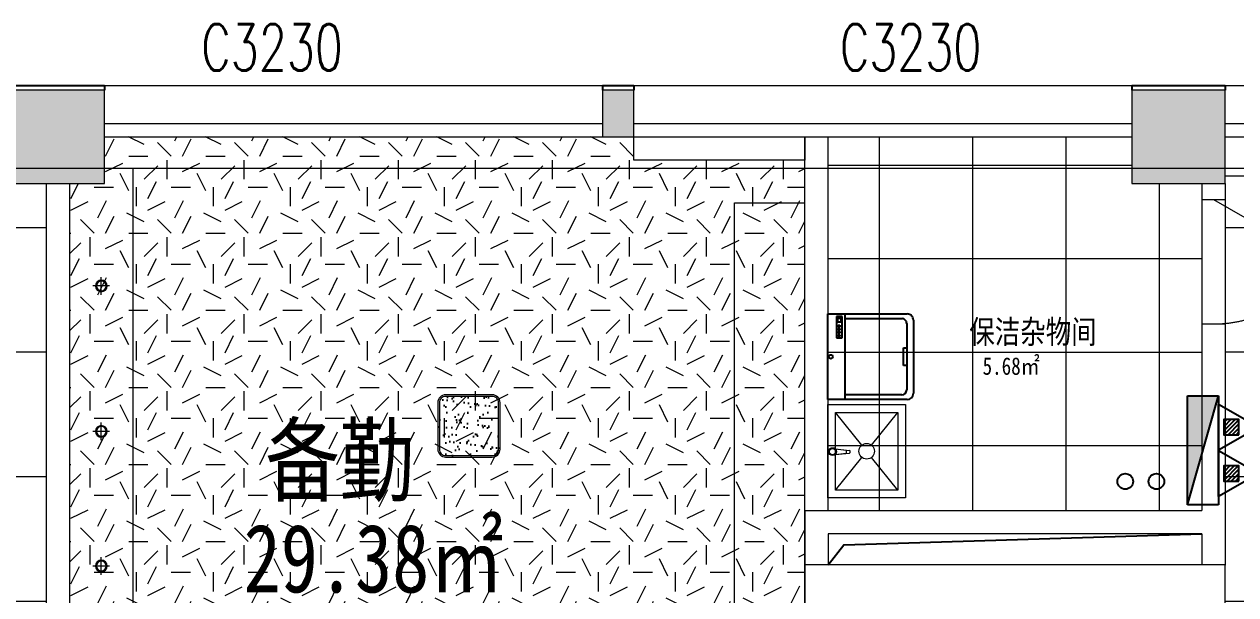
# Model space of a CAD drawing. Header units: millimetres. Extents: x 164760 to 3716174, y -1766400 to 11969.
# Drawn here: x 3548460 to 3556246, y -1633356 to -1629690 of the extents above; entities that cross this region are included whole.
import ezdxf

# ---------------------------------------------------------------- set-up
doc = ezdxf.new("R2010")
doc.units = ezdxf.units.MM
doc.header["$LTSCALE"] = 1000
for name, pattern in [('DASHDOT2', [0.5, 0.25, -0.125, 0, -0.125]), ('DOTE', [2.42, 2, -0.2, 0.02, -0.2]), ('HIDDEN', [0.375, 0.25, -0.125, 0, 0])]:
    doc.linetypes.add(name, pattern=pattern)
doc.layers.get('0').update_dxf_attribs({"color": 253, "linetype": 'CONTINUOUS'})
for name, color, linetype in [('3', 253, 'CONTINUOUS'), ('EQUIP_灭火器', 253, 'CONTINUOUS'), ('FC-Text Annotation', 253, 'CONTINUOUS'), ('FF-FIXT', 253, 'CONTINUOUS'), ('HATCH【填充】', 253, 'CONTINUOUS'), ('SURFACE', 253, 'CONTINUOUS'), ('VPIPE-消防', 253, 'CONTINUOUS'), ('VPIPE-给水', 253, 'CONTINUOUS'), ('WINDOW_TEXT', 253, 'CONTINUOUS')]:
    doc.layers.add(name, color=color, linetype=linetype)
for name, color, linetype, lineweight in [('COLUMN', 253, 'CONTINUOUS', 0), ('DOOR【门】', 253, 'CONTINUOUS', 0), ('FC-FLOOR【地材分格】', 253, 'CONTINUOUS', 0), ('FF-Door【门】', 253, 'CONTINUOUS', 0), ('FF-FIXT【洁具】', 253, 'CONTINUOUS', 0), ('FF-FURN【成品家具】', 253, 'CONTINUOUS', 0), ('FF-Win【窗】', 253, 'CONTINUOUS', 0), ('PUB_HATCH', 253, 'CONTINUOUS', 0), ('RC-LIGHT【天花灯具】', 253, 'CONTINUOUS', 0), ('RC-LIGHT【灯带】', 253, 'DASHDOT2', 0), ('RC-Modelling【天花造型】', 253, 'CONTINUOUS', 0), ('RC-STR【天花细线】', 253, 'CONTINUOUS', 0), ('RC-Text【天花文字】', 253, 'CONTINUOUS', 0), ('TXT【平面空间文字】', 253, 'CONTINUOUS', 0), ('Wall【墙体】', 253, 'CONTINUOUS', 0), ('Xline【辅助线】', 253, 'CONTINUOUS', 0)]:
    doc.layers.add(name, color=color, linetype=linetype, lineweight=lineweight)
doc.styles.add('-宋体', font='', dxfattribs={"width": 0.8})
doc.styles.add('_TCH_WINDOW', font='SIMPLEX', dxfattribs={"bigfont": 'GBCBIG'})
doc.styles.add('XZC', font='SIMPLEX.SHX', dxfattribs={"width": 0.7, "bigfont": 'hztxt.shx'})
doc.styles.add('宋体', font='', dxfattribs={"width": 0.7})
doc.styles.add('文字', font='')
doc.styles.get('-宋体').set_extended_font_data('SimSun')
doc.styles.get('宋体').set_extended_font_data('SimSun')
doc.styles.get('文字').set_extended_font_data('SimSun')
doc.linetypes.add('LED_LINE', pattern='A,12.7,-5.08,["LED",XZC,S=2.54,R=0,X=-2.54,Y=-1.27],-6.35', length=24.13)

# ---------------------------------------------------------------- blocks, each defined once
blk = doc.blocks.new('$WINLIB2D$00000004')
for p, q in [((-0.5, 0.5), (0.5, 0.5)), ((-0.5, 0.5), (-0.5, -0.5)), ((0.5, -0.5), (0.5, 0.5)), ((-0.5, 0.2406), (0.5, 0.2406)), ((-0.5, -0.5), (0.5, -0.5))]:
    blk.add_line(p, q)
blk = doc.blocks.new('海龙_0918165925')
at = {"layer": 'PUB_HATCH'}
for points in [[(17700, -600), (18300, -600), (18300, 0), (17700, 0)], [(21500, -300), (21700, -300), (21700, 0), (21500, 0)], [(24900, -600), (25500, -600), (25500, 0), (24900, 0)]]:
    blk.add_hatch(color=256, dxfattribs=at).paths.add_polyline_path(points)
at = {"layer": 'COLUMN'}
for p, q in [((18300, 0), (17700, 0)), ((25500, 0), (24900, 0)), ((18300, -600), (18300, -300)), ((24900, -300), (24900, -600)), ((25500, -600), (25500, -300)), ((17700, -600), (18300, -600)), ((24900, -600), (25500, -600))]:
    blk.add_line(p, q, dxfattribs=at)
blk = doc.blocks.new('trb')
at = {"layer": 'FF-FIXT【洁具】', "linetype": 'Continuous'}
for p, q in [((537096472, 3532331298), (537096683, 3532331129.2)), ((537096701.7, 3532331300), (537096710.1, 3532331208.1)), ((537096701.7, 3532331300), (537096709.2, 3532331229.8)), ((537096737.6, 3532331299.5), (537096727.7, 3532331208.1)), ((537096737.6, 3532331299.5), (537096728.5, 3532331229.8)), ((537096761, 3532331129.2), (537096972, 3532331298)), ((537096472, 3532330898), (537096683, 3532331066.8)), ((537096761, 3532331066.8), (537096972, 3532330898))]:
    blk.add_line(p, q, dxfattribs=at)
for points in [[(537097022, 3532331348), (537097022, 3532330848), (537096422, 3532330848), (537096422, 3532331348)], [(537096972, 3532331298), (537096972, 3532330898), (537096472, 3532330898), (537096472, 3532331298)]]:
    blk.add_lwpolyline(points, close=True, dxfattribs=at)
for centre, radius in [((537096719.9, 3532331317.5), 25.2), ((537096719.9, 3532331317.5), 20), ((537096722, 3532331098), 50)]:
    blk.add_circle(centre, radius, dxfattribs=at)
for centre, radius, start, end in [((537096718.9, 3532331244.4), 17.5, 236.47802, 303.52198), ((537096718.9, 3532331213.9), 10.6, 213.66185, 326.33815)]:
    blk.add_arc(centre, radius, start, end, dxfattribs=at)
blk = doc.blocks.new('DOORBLK101')
at = {"layer": 'FF-Door【门】'}
blk.add_line((-0.5, 0), (0, 0.866), dxfattribs=at)
at = {"layer": 'FF-Door【门】', "color": 8, "linetype": 'HIDDEN', "ltscale": 15}
blk.add_arc((-0.5, 0), 1, 0, 60, dxfattribs=at)
blk = doc.blocks.new('ZL_10267726')
at = {"layer": 'RC-LIGHT【天花灯具】'}
h = blk.add_hatch(dxfattribs=at)
h.set_pattern_fill('_USER', color=8, scale=50, angle=90, double=1, pattern_type=0)
h.set_pattern_definition([(90, (25, -500), (-50, 3e-15), []), (180, (25, -500), (-6e-15, -50), [])])
h.paths.add_polyline_path([(-25, 0), (-25, -500), (25, -500), (25, 0)])
at = {"layer": 'RC-LIGHT【天花灯具】', "color": 2}
blk.add_lwpolyline([(-25, -500), (-25, 0), (25, 0), (25, -500)], close=True, dxfattribs=at)
at = {"layer": 'RC-LIGHT【天花灯具】', "color": 1, "lineweight": -3}
for centre in [(0, -26.9), (0, -76.9), (0, -126.9), (0, -176.9), (0, -226.9), (0, -276.9), (0, -326.9), (0, -376.9), (0, -426.9), (0, -476.9)]:
    blk.add_circle(centre, 10, dxfattribs=at)
blk = doc.blocks.new('圆形筒灯')
at = {"color": 251, "linetype": 'DOTE', "ltscale": 43.504693}
blk.add_line((0, 90.6), (0, -90.6), dxfattribs=at)
at = {"color": 251, "linetype": 'DOTE', "ltscale": 41.297046}
blk.add_line((86, 0), (-86, 0), dxfattribs=at)
blk.add_ellipse((0, 0), major_axis=(-42.4, 42.4), ratio=1, start_param=2.355868237233172, end_param=8.639053544412757)
at = {"color": 251}
blk.add_ellipse((0, 0), major_axis=(35.4, 35.4), ratio=1, start_param=5.49871431692557, end_param=11.78189962410516, dxfattribs=at)
blk = doc.blocks.new('ZL_0603185999')
at = {"layer": 'RC-LIGHT【灯带】', "linetype": 'LED_LINE', "ltscale": 0.015}
blk.add_lwpolyline([(1362.5, -6100), (1362.5, -50)], dxfattribs=at)
at = {"layer": 'RC-Modelling【天花造型】'}
for p, q in [((1612.5, 0), (-1612.5, 0)), ((1612.5, -50), (-1612.5, -50))]:
    blk.add_line(p, q, dxfattribs=at)
blk.add_lwpolyline([(1612.5, -6100), (1412.5, -6100), (1412.5, -50)], dxfattribs=at)
at = {"layer": 'RC-STR【天花细线】'}
for points in [[(-932.5, -6100), (-1012.5, -6100), (-1012.5, -50), (-932.5, -50)], [(1412.5, -1058.3), (-932.5, -1058.3), (-932.5, -1048.3), (1412.5, -1048.3)], [(1412.5, -2066.7), (-932.5, -2066.7), (-932.5, -2056.7), (1412.5, -2056.7)], [(1412.5, -3075), (-932.5, -3075), (-932.5, -3065), (1412.5, -3065)], [(1412.5, -4083.3), (-932.5, -4083.3), (-932.5, -4073.3), (1412.5, -4073.3)], [(1412.5, -5091.7), (-932.5, -5091.7), (-932.5, -5081.7), (1412.5, -5081.7)], [(1412.5, -6100), (-1612.5, -6100), (-1612.5, -6090), (1412.5, -6090)]]:
    blk.add_lwpolyline(points, close=True, dxfattribs=at)
at = {"layer": 'RC-LIGHT【天花灯具】', "xscale": -1, "rotation": 180}
for p in [(215, -549.2), (215, -1557.5), (215, -2565.8), (215, -3574.2), (215, -4582.5), (215, -5590.8)]:
    blk.add_blockref('圆形筒灯', p, dxfattribs=at)
at = {"layer": 'RC-LIGHT【天花灯具】', "lineweight": -3, "xscale": 0.8, "yscale": 0.8, "zscale": 0.8, "rotation": 180}
for p in [(-972.5, -887), (-972.5, -2087), (-972.5, -3287), (-972.5, -4487), (-972.5, -5687)]:
    blk.add_blockref('ZL_10267726', p, dxfattribs=at)
blk = doc.blocks.new('ZL_0603123899')
at = {"layer": 'HATCH【填充】'}
h = blk.add_hatch(dxfattribs=at)
h.set_pattern_fill('AR-SAND', color=251, scale=2)
h.set_pattern_definition([(37.5, (-190, -390), (-3.2, 97.883), [0, -77.216, 0, -86.36, 0, -82.55]), (7.5, (-190, -390), (89.905, 143.365), [0, -41.656, 0, -69.596, 0, -26.67]), (327.5, (-252.48, -390), (158.198, 0.287), [0, -25.4, 0, -91.44, 0, -119.38]), (317.5, (-252.48, -390), (152.71, 44.586), [0, -12.7, 0, -59.944, 0, -68.58])])
h.paths.add_polyline_path([(190, -50, 0.414214), (150, -10), (-150, -10, 0.414214), (-190, -50), (-190, -350, 0.414214), (-150, -390), (150, -390, 0.414214), (190, -350)])
at = {"layer": 'RC-LIGHT【天花灯具】'}
blk.add_lwpolyline([(-150, 0), (150, 0, -0.414214), (200, -50), (200, -350, -0.414214), (150, -400), (-150, -400, -0.414214), (-200, -350), (-200, -50, -0.414214)], format="xyb", close=True, dxfattribs=at)
at = {"layer": 'RC-LIGHT【天花灯具】', "color": 8}
blk.add_lwpolyline([(-150, -10), (150, -10, -0.414214), (190, -50), (190, -350, -0.414214), (150, -390), (-150, -390, -0.414214), (-190, -350), (-190, -50, -0.414214)], format="xyb", close=True, dxfattribs=at)
blk = doc.blocks.new('$TwtSys$00000546')
h = blk.add_hatch()
h.set_pattern_fill('ANSI31', color=256, scale=200, style=0)
h.set_pattern_definition([(45, (-38543.802, -6670.83), (-17.67767, 17.67767), [])])
h.paths.add_polyline_path([(-65, 174), (65, 174), (65, 44), (-65, 44)])
for points in [[(0, 344), (-198, 0), (198, 0)], [(-65, 174), (65, 174), (65, 44), (-65, 44)]]:
    blk.add_lwpolyline(points, close=True)
blk = doc.blocks.new('海龍01162612')
at = {"color": 1}
for p, q in [((-100, 0), (100, 0)), ((-100, -700), (-100, 0)), ((-100, -700), (100, 0)), ((100, 0), (100, -700)), ((100, -700), (-100, -700))]:
    blk.add_line(p, q, dxfattribs=at)
blk.add_solid([(-100, 0), (100, 0), (-100, -700)], dxfattribs=at)

msp = doc.modelspace()

# ---------------------------------------------------------------- hatches: boundary and pattern name
at = {"layer": 'FC-FLOOR【地材分格】'}
h = msp.add_hatch(dxfattribs=at)
h.set_pattern_fill('_USER', color=256, scale=800, double=1, pattern_type=0)
h.set_pattern_definition([(0, (3778355.65, -1406196.8), (0, 800), []), (90, (3778355.65, -1406196.8), (-800, 5e-14), [])])
h.paths.add_polyline_path([(3577178.4, -1636714.2), (3575935.2, -1636714.2), (3573976.9, -1636714.2), (3573376.9, -1636714.2), (3572826.9, -1636714.2), (3571326.9, -1636713.4), (3571326.9, -1636714.2), (3570576.9, -1636714.2), (3569976.9, -1636714.2), (3569576.9, -1636714.2), (3568476.9, -1636714.2), (3565041.8, -1636714.2), (3563941.8, -1636714.2), (3561222.8, -1636714.2), (3560122.8, -1636714.2), (3559398.8, -1636714.2), (3559398.8, -1630414.2), (3559376.9, -1630414.2), (3556176.9, -1630414.2), (3556176.9, -1630714.2), (3556176.9, -1633165.3), (3556176.9, -1633914.2), (3556176.9, -1635014.2), (3556176.9, -1635764.2), (3556176.9, -1636714.2), (3556026.9, -1636714.2), (3556026.9, -1636564.2), (3556026.9, -1636714.2), (3555226.9, -1636714.2), (3555226.9, -1636564.2), (3555226.9, -1636714.2), (3555151.9, -1636714.2), (3554926.9, -1636714.2), (3554926.9, -1636564.2), (3555076.9, -1636564.2), (3555076.9, -1636714.2), (3553476.9, -1636714.2), (3553476.9, -1636715.3), (3551751.9, -1636715.3), (3551751.9, -1636715.3), (3550851.9, -1636715.3), (3548752, -1636715.3), (3548752, -1636865.5), (3548602, -1636865.5), (3548602, -1636715.3), (3548601.9, -1630714.2), (3548376.9, -1630714.2), (3548376.9, -1630414.2), (3545176.9, -1630414.2), (3544976.9, -1630414.2), (3541776.9, -1630414.2), (3541776.9, -1630714.2), (3541176.9, -1630714.2), (3541176.9, -1630414.2), (3537976.9, -1630414.2), (3537776.9, -1630414.2), (3534576.9, -1630414.2), (3534576.9, -1630714.2), (3534126.9, -1630714.2), (3534126.9, -1632064.1), (3534136.9, -1632064.1), (3534136.9, -1632814.2), (3536676.9, -1632814.2), (3536676.9, -1633164.2), (3536676.9, -1635764.2), (3536676.9, -1636714.2), (3536426.9, -1636714.2), (3534126.9, -1636714.2), (3533976.9, -1636714.2), (3533976.9, -1635764.2), (3533976.9, -1635014.2), (3533976.9, -1633914.2), (3533976.9, -1633164.2), (3533976.9, -1632889.2), (3533976.9, -1630714.2), (3533976.9, -1630414.2), (3530751.9, -1630414.2), (3530751.9, -1636714.2), (3530359.9, -1636714.2), (3529259.9, -1636714.2), (3521433.8, -1636714.2), (3520335.5, -1636714.2), (3520176.9, -1636714.2), (3519576.9, -1636714.2), (3518826.9, -1636714.2), (3518826.9, -1636713), (3517326.9, -1636713), (3517326.9, -1636714.2), (3516776.9, -1636714.2), (3516176.9, -1636714.2), (3516076.9, -1636714.2), (3514976.9, -1636714.2), (3513576.9, -1636714.2), (3513576.9, -1636714.2), (3512526.9, -1636714.2), (3512526.9, -1636714.2), (3509827.2, -1636714.2), (3508327.2, -1636714.2), (3507802.2, -1636714.2), (3507626.9, -1636714.2), (3505326.9, -1636714.2), (3505176.9, -1636714.2), (3505176.9, -1635764.2), (3505176.9, -1635014.2), (3505176.9, -1633914.2), (3505176.9, -1633164.2), (3505176.9, -1632889.2), (3505176.9, -1630714.2), (3505176.9, -1630414.2), (3501951.9, -1630414.2), (3501951.9, -1636714.2), (3501649.1, -1636714.2), (3500552.4, -1636714.2), (3492635.5, -1636714.2), (3491535.5, -1636714.2), (3491376.9, -1636714.2), (3490776.9, -1636714.2), (3490026.9, -1636714.2), (3488526.9, -1636714.2), (3487976.9, -1636714.2), (3487376.9, -1636714.2), (3487326.9, -1636714.2), (3486326.9, -1636714.2), (3485176.9, -1636714.2), (3484176.9, -1636714.2), (3484176.9, -1636744.2), (3484176.9, -1638484.2), (3484176.9, -1639114.2), (3483776.9, -1639114.2), (3483776.9, -1639665.4), (3484440.4, -1639665.4), (3485940.4, -1639665.4), (3486140.4, -1639665.4), (3486140.4, -1638964.2), (3490776.9, -1638964.2), (3490776.9, -1638514.2), (3491376.9, -1638514.2), (3491376.9, -1638964.2), (3496151.9, -1638964.2), (3496151.9, -1639665.4), (3496351.9, -1639665.4), (3497851.9, -1639665.4), (3498201.9, -1639665.4), (3498201.9, -1639114.2), (3497976.9, -1639114.2), (3497976.9, -1638514.2), (3498576.9, -1638514.2), (3498576.9, -1638964.2), (3499525.2, -1638964.2), (3501025.2, -1638964.2), (3505176.9, -1638964.2), (3505176.9, -1638514.2), (3505776.9, -1638514.2), (3505776.9, -1638964.2), (3509765.2, -1638964.2), (3511265.2, -1638964.2), (3512376.9, -1638964.2), (3512376.9, -1638514.2), (3512976.9, -1638514.2), (3512976.9, -1638964.2), (3514106.7, -1638964.2), (3515606.7, -1638964.2), (3519576.9, -1638964.2), (3519576.9, -1638514.2), (3520176.9, -1638514.2), (3520176.9, -1638964.2), (3524402.6, -1638964.2), (3525902.6, -1638964.2), (3526776.9, -1638964.2), (3526776.9, -1638514.2), (3527376.9, -1638514.2), (3527376.9, -1638964.2), (3528210, -1638964.2), (3529710, -1638964.2), (3533976.9, -1638964.2), (3533976.9, -1638514.2), (3534576.9, -1638514.2), (3534576.9, -1638964.2), (3537876.9, -1638964.2), (3538648.3, -1638964.2), (3540148.3, -1638964.2), (3541176.9, -1638964.2), (3541176.9, -1638514.2), (3541776.9, -1638514.2), (3541776.9, -1638964.2), (3544326.9, -1638964.2), (3545826.9, -1638964.2), (3548376.9, -1638964.2), (3548376.9, -1638514.2), (3548602, -1638514.2), (3548602, -1638365.5), (3548752, -1638365.5), (3548752, -1638514.2), (3548976.9, -1638514.2), (3548976.9, -1638964.2), (3549079.2, -1638964.2), (3549079.2, -1638964.2), (3549981.8, -1638964.2), (3554572, -1638964.2), (3554572, -1638964.2), (3555474.6, -1638964.2), (3555576.9, -1638964.2), (3555576.9, -1638514.2), (3556176.9, -1638514.2), (3556176.9, -1638964.2), (3556275, -1638964.2), (3556275, -1638964.2), (3557175, -1638964.2), (3561151.4, -1638964.2), (3562251.4, -1638964.2), (3562776.9, -1638964.2), (3562776.9, -1638514.2), (3563376.9, -1638514.2), (3563376.9, -1638964.2), (3563902.5, -1638964.2), (3565002.5, -1638964.2), (3568351.4, -1638964.2), (3569451.4, -1638964.2), (3569976.9, -1638964.2), (3569976.9, -1638514.2), (3570576.9, -1638514.2), (3570576.9, -1638964.2), (3575551.4, -1638964.2), (3576651.4, -1638964.2), (3577176.9, -1638964.2), (3577176.9, -1638484.2), (3577178.4, -1638484.2)])
h = msp.add_hatch(dxfattribs=at)
h.set_pattern_fill('DD地毯1SC500', color=256, scale=495, double=1, pattern_type=2)
h.set_pattern_definition([(0, (3266486.35, -1418678.75), (495, 495), [123.75, -371.25]), (0, (3266758.6, -1418381.75), (495, 495), [123.75, -371.25]), (90, (3266535.85, -1418505.5), (-495, 495), [123.75, -371.25]), (90, (3266733.85, -1418332.25), (-495, 495), [123.75, -371.25]), (45, (3266585.35, -1418332.25), (0, 495), [123.75, -576.2857]), (135, (3266758.6, -1418678.75), (-495, 5e-14), [123.75, -576.2857]), (26.56505, (3266610.1, -1418530.25), (495, -2e-06), [123.75, -983.10365]), (26.56505, (3266832.85, -1418282.75), (495, -2e-06), [123.75, -983.10365]), (63.43495, (3266832.85, -1418678.75), (-2e-06, 495), [123.75, -983.10365]), (63.43495, (3266610.1, -1418456), (-2e-06, 495), [123.75, -983.10365]), (63.43495, (3266783.35, -1418579.75), (-2e-06, 495), [123.75, -983.10365]), (116.56505, (3266486.35, -1418406.5), (2e-06, 495), [123.75, -983.10365]), (153.43495, (3266585.35, -1418604.5), (-495, -2e-06), [123.75, -983.10365])])
h.paths.add_polyline_path([(3553476.9, -1633164.2), (3553476.9, -1632814.2), (3553476.9, -1630564.2), (3552376.9, -1630564.2), (3552376.9, -1630414.2), (3552176.9, -1630414.2), (3548976.9, -1630414.2), (3548976.9, -1630714.2), (3548751.9, -1630714.2), (3548751.9, -1633928.9), (3550671.9, -1633928.9), (3550671.9, -1635070), (3550677.5, -1635070), (3550677.5, -1635871.7), (3550671.9, -1635871.7), (3550671.9, -1636564.3), (3550851.9, -1636564.2), (3551751.9, -1636564.2), (3553476.9, -1636565.3), (3553476.9, -1635764.2)])
h = msp.add_hatch(dxfattribs=at)
h.set_pattern_fill('_USER', color=256, scale=600, double=1, pattern_type=0)
h.set_pattern_definition([(0, (3778355.65, -1406196.8), (0, 600), []), (90, (3778355.65, -1406196.8), (-600, 4e-14), [])])
h.paths.add_polyline_path([(3556026.9, -1630714.2), (3555576.9, -1630714.2), (3555576.9, -1630414.2), (3553626.9, -1630414.2), (3553626.9, -1632814.2), (3556026.9, -1632814.2)])

# ---------------------------------------------------------------- linework, layer by layer
at = {"layer": '3'}
msp.add_lwpolyline([(3553626.9, -1633164.2), (3553727.1, -1633034.8), (3556026.9, -1632964.2)], dxfattribs=at)
at = {"layer": 'FF-FIXT', "linetype": 'Continuous'}
for p, q in [((3553623.8, -1632101.5), (3553623.8, -1631551.5)), ((3553623.8, -1631551.5), (3554134.8, -1631551.5)), ((3553679.6, -1631568.8), (3553679.6, -1631705.4)), ((3553717, -1631568.8), (3553679.6, -1631568.8)), ((3553686.2, -1631580.1), (3553686.2, -1631602.7)), ((3553709.3, -1631580.1), (3553686.2, -1631580.1)), ((3553709.3, -1631602.7), (3553709.3, -1631580.1)), ((3553717, -1631705.4), (3553717, -1631568.8)), ((3553736.5, -1632098.4), (3553736.5, -1631551.5)), ((3553736.5, -1631581.6), (3554099.8, -1631581.6)), ((3554173.8, -1631591.4), (3554173.8, -1632061.7)), ((3553686.2, -1631602.7), (3553709.3, -1631602.7)), ((3553690.6, -1631624.8), (3553700.5, -1631624.8)), ((3553690.6, -1631635.7), (3553690.6, -1631624.8)), ((3553700.5, -1631635.7), (3553690.6, -1631635.7)), ((3553690.6, -1631645.8), (3553700.5, -1631645.8)), ((3553690.6, -1631656.7), (3553690.6, -1631645.8)), ((3553700.5, -1631656.7), (3553690.6, -1631656.7)), ((3553690.6, -1631676.3), (3553690.6, -1631665.4)), ((3553690.6, -1631665.4), (3553700.5, -1631665.4)), ((3553700.5, -1631624.8), (3553700.5, -1631635.7)), ((3553700.5, -1631645.8), (3553700.5, -1631656.7)), ((3553700.5, -1631665.4), (3553700.5, -1631676.3)), ((3554131, -1631613.5), (3554131, -1632039.6)), ((3553679.6, -1631705.4), (3553717, -1631705.4)), ((3553700.5, -1631676.3), (3553690.6, -1631676.3)), ((3553690.6, -1631685.7), (3553700.5, -1631685.7)), ((3553690.6, -1631696.6), (3553690.6, -1631685.7)), ((3553700.5, -1631696.6), (3553690.6, -1631696.6)), ((3553700.5, -1631685.7), (3553700.5, -1631696.6)), ((3554109.5, -1631769.9), (3554131, -1631769.9)), ((3554109.5, -1631826.5), (3554109.5, -1631769.9)), ((3554109.5, -1631883.2), (3554109.5, -1631826.5)), ((3554131, -1631883.2), (3554109.5, -1631883.2)), ((3554134.8, -1632101.5), (3553623.8, -1632101.5)), ((3554099.8, -1632071.5), (3553736.5, -1632071.5))]:
    msp.add_line(p, q, dxfattribs=at)
for centre, major_axis, start_param, end_param in [((3554099.8, -1631613.5), (0, -31.9), 1.570796, 3.141593), ((3554134.8, -1631591.4), (0, -39.9), 1.570796, 3.141593), ((3553643.6, -1631826.5), (0, -12.8), 1.57079632665277, 7.853981633832356), ((3554099.8, -1632039.6), (0, -31.9), 0, 1.570796), ((3554134.8, -1632061.7), (0, -39.9), 0, 1.570796)]:
    msp.add_ellipse(centre, major_axis=major_axis, ratio=0.977544, start_param=start_param, end_param=end_param, dxfattribs=at)
at = {"layer": 'FF-FURN【成品家具】'}
for p, q in [((3553023.8, -1630838.3), (3553473.8, -1630838.3)), ((3553023.8, -1633965), (3553023.8, -1630838.3)), ((3553473.8, -1630838.3), (3553473.8, -1633965))]:
    msp.add_line(p, q, dxfattribs=at)
at = {"layer": 'RC-Modelling【天花造型】'}
for p, q in [((3490776.9, -1630614.2), (3562776.9, -1630614.2)), ((3549158.6, -1630614.2), (3549158.6, -1633928.9))]:
    msp.add_line(p, q, dxfattribs=at)
at = {"layer": 'SURFACE'}
for p, q in [((3548376.9, -1630084.2), (3548676.9, -1630084.2)), ((3548676.9, -1630084.2), (3548976.9, -1630084.2)), ((3548976.9, -1630084.2), (3548976.9, -1630114.2)), ((3552176.9, -1630084.2), (3552176.9, -1630114.2)), ((3552176.9, -1630084.2), (3552376.9, -1630084.2)), ((3552376.9, -1630084.2), (3552376.9, -1630114.2)), ((3555576.9, -1630084.2), (3555576.9, -1630114.2)), ((3555576.9, -1630084.2), (3555876.9, -1630084.2)), ((3555876.9, -1630084.2), (3556176.9, -1630084.2)), ((3556176.9, -1630084.2), (3556176.9, -1630114.2))]:
    msp.add_line(p, q, dxfattribs=at)
at = {"layer": 'VPIPE-消防'}
msp.add_circle((3555735.5, -1632628), 50, dxfattribs=at)
at = {"layer": 'VPIPE-给水'}
msp.add_circle((3555535.5, -1632628), 50, dxfattribs=at)
at = {"layer": 'Wall【墙体】', "color": 9}
for p, q in [((3552376.9, -1630114.2), (3552176.9, -1630114.2)), ((3552176.9, -1630114.2), (3552176.9, -1630414.2)), ((3552376.9, -1630414.2), (3552376.9, -1630114.2)), ((3552176.9, -1630414.2), (3552376.9, -1630414.2)), ((3548601.9, -1630713), (3548601.9, -1636715.3)), ((3548751.9, -1630713), (3548751.9, -1636565.3)), ((3556026.9, -1630714.2), (3556026.9, -1632815.3)), ((3556176.9, -1630714.2), (3556176.9, -1633165.3)), ((3556026.9, -1630816.4), (3556176.9, -1630816.4)), ((3556026.9, -1631616.4), (3556176.9, -1631616.4)), ((3556026.9, -1631616.4), (3556176.9, -1631616.4)), ((3553476.9, -1632814.2), (3553476.9, -1633164.2)), ((3553476.9, -1632814.2), (3556026.9, -1632814.2)), ((3556176.9, -1632889.2), (3556176.9, -1633164.2)), ((3553626.9, -1632964.2), (3553626.9, -1633164.2)), ((3556026.9, -1632964.2), (3553626.9, -1632964.2)), ((3556026.9, -1632964.2), (3556026.9, -1633164.2)), ((3556176.9, -1633164.2), (3553476.9, -1633164.2)), ((3553476.9, -1633164.2), (3553476.9, -1635764.2)), ((3553626.9, -1633164.2), (3553476.9, -1633164.2)), ((3556176.9, -1633164.2), (3556026.9, -1633164.2)), ((3556176.9, -1633914.2), (3556176.9, -1633164.2))]:
    msp.add_line(p, q, dxfattribs=at)
at = {"layer": 'Xline【辅助线】'}
for p, q in [((3553476.9, -1632814.2), (3553476.9, -1630414.2)), ((3553626.9, -1632814.2), (3553626.9, -1630414.2))]:
    msp.add_line(p, q, dxfattribs=at)
msp.add_lwpolyline([(3552376.9, -1630414.2), (3553476.9, -1630414.2), (3553476.9, -1630564.2), (3552376.9, -1630564.2)], close=True, dxfattribs=at)

# ---------------------------------------------------------------- block references
msp.add_blockref('海龍01162612', (3556035.5, -1632078))
at = {"layer": 'COLUMN'}
msp.add_blockref('海龙_0918165925', (3530676.9, -1630114.2), dxfattribs=at)
at = {"layer": 'DOOR【门】', "xscale": 800.000000537606, "yscale": 800.000000537606, "zscale": 800.000000537606, "rotation": 270.0000001247976}
msp.add_blockref('DOORBLK101', (3556101.9, -1631216.4), dxfattribs=at)
at = {"layer": 'EQUIP_灭火器', "xscale": -0.7500000000000002, "yscale": 0.7500000000000002, "zscale": 0.75, "rotation": 270}
for p in [(3556135.5, -1632279.2), (3556135.5, -1632576.8)]:
    msp.add_blockref('$TwtSys$00000546', p, dxfattribs=at)
at = {"layer": 'FF-FIXT', "linetype": 'Continuous', "extrusion": (0, 0, -1), "xscale": -1, "zscale": -1, "rotation": 270.0001901183059}
msp.add_blockref('trb', (-3535883189.6, -538740877.1), dxfattribs=at)
at = {"layer": 'FF-Win【窗】'}
ref = msp.add_blockref('$WINLIB2D$00000004', (3550576.9, -1630249.2), dxfattribs=dict(at, xscale=3200, yscale=-330, zscale=3200))
ref.add_attrib('A', 'C3230', (3549598.5, -1629987.9), dxfattribs={"layer": 'WINDOW_TEXT', "height": 297.5, "style": '_TCH_WINDOW', "width": 0.705882})
ref = msp.add_blockref('$WINLIB2D$00000004', (3553976.9, -1630249.2), dxfattribs=dict(at, xscale=3200, yscale=-330, zscale=3200))
ref.add_attrib('A', 'C3230', (3553701.7, -1629987.9), dxfattribs={"layer": 'WINDOW_TEXT', "height": 297.5, "style": '_TCH_WINDOW', "width": 0.705882})
ref = msp.add_blockref('$WINLIB2D$00000004', (3557776.9, -1630249.2), dxfattribs=dict(at, xscale=3200, yscale=-330, zscale=3200))
ref.add_attrib('A', 'C3230', (3556798.5, -1629987.9), dxfattribs={"layer": 'WINDOW_TEXT', "height": 297.5, "style": '_TCH_WINDOW', "width": 0.705882})
at = {"layer": 'RC-LIGHT【天花灯具】', "xscale": -0.625, "yscale": 0.625, "zscale": 0.625, "rotation": 180}
for p in [(3548955.3, -1631371.5), (3548955.3, -1632306.5), (3548955.3, -1633171.5)]:
    msp.add_blockref('圆形筒灯', p, dxfattribs=at)
at = {"layer": 'RC-LIGHT【天花灯具】', "xscale": -1, "rotation": 180}
msp.add_blockref('ZL_0603123899', (3551317.8, -1632471.5), dxfattribs=at)
at = {"layer": 'RC-Modelling【天花造型】', "xscale": -1}
msp.add_blockref('ZL_0603185999', (3557789.4, -1630614.2), dxfattribs=at)

# ---------------------------------------------------------------- texts
at = {"layer": 'FC-Text Annotation', "style": '文字', "width": 0.8}
for s, p in [('备勤', (3550008.8, -1632711.1)), ('29.38㎡', (3549869.8, -1633340.8))]:
    msp.add_text(s, height=438.58, dxfattribs=at).set_placement(p)
at = {"layer": 'RC-Text【天花文字】', "style": '宋体', "width": 0.8}
msp.add_text('5.68㎡', height=112.5, dxfattribs=at).set_placement((3554618.7, -1631942.8))
at = {"layer": 'TXT【平面空间文字】', "style": '-宋体', "width": 0.8}
msp.add_text('保洁杂物间', height=150, dxfattribs=at).set_placement((3554533.3, -1631741.7))

doc.saveas('drawing.dxf')
